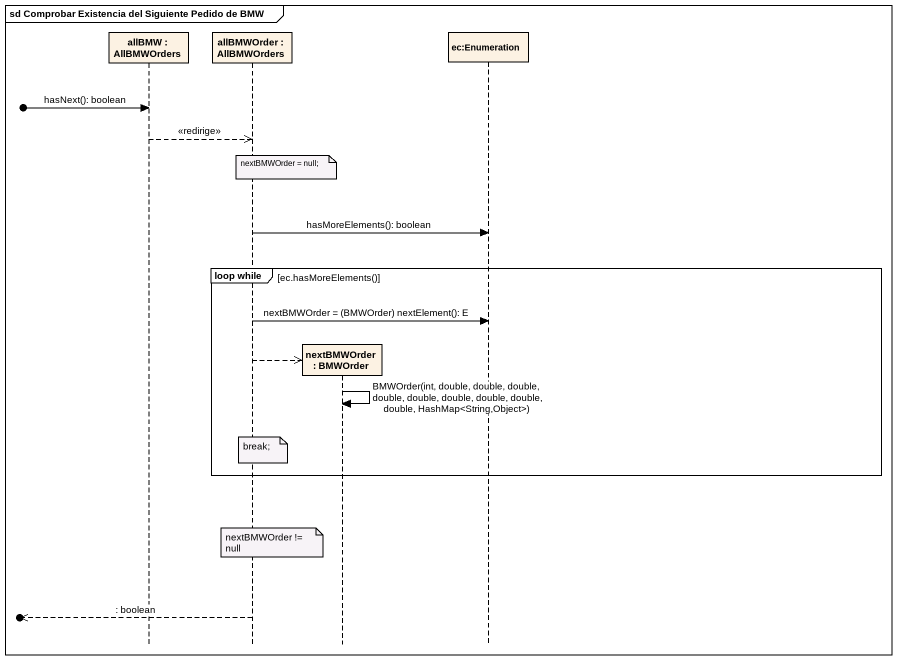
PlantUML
@startuml
mainframe sd Comprobar Existencia del Siguiente Pedido de BMW
hide footbox
participant "allBMW : AllBMWOrders" as allBMW
participant "allBMWOrder : AllBMWOrders" as allBMWOrder
participant "nextBMWOrder : BMWOrder" as nextBMWOrder
participant "ec:Enumeration" as ec_Enumeration

[o-> allBMW : hasNext(): boolean
allBMW -->> allBMWOrder : <<redirige>>
note over allBMWOrder : nextBMWOrder = null;
allBMWOrder -> ec_Enumeration : hasMoreElements(): boolean
group loop while [ec.hasMoreElements()]
  allBMWOrder -> ec_Enumeration : nextBMWOrder = (BMWOrder) nextElement(): E
  allBMWOrder -->> nextBMWOrder **
  nextBMWOrder -> nextBMWOrder : BMWOrder(int, double, double, double, double, double, double, double, double, double, HashMap<String,Object>)
  note over allBMWOrder : break;
end
note over allBMWOrder : nextBMWOrder != null
[o<<-- allBMWOrder : : boolean
@enduml
